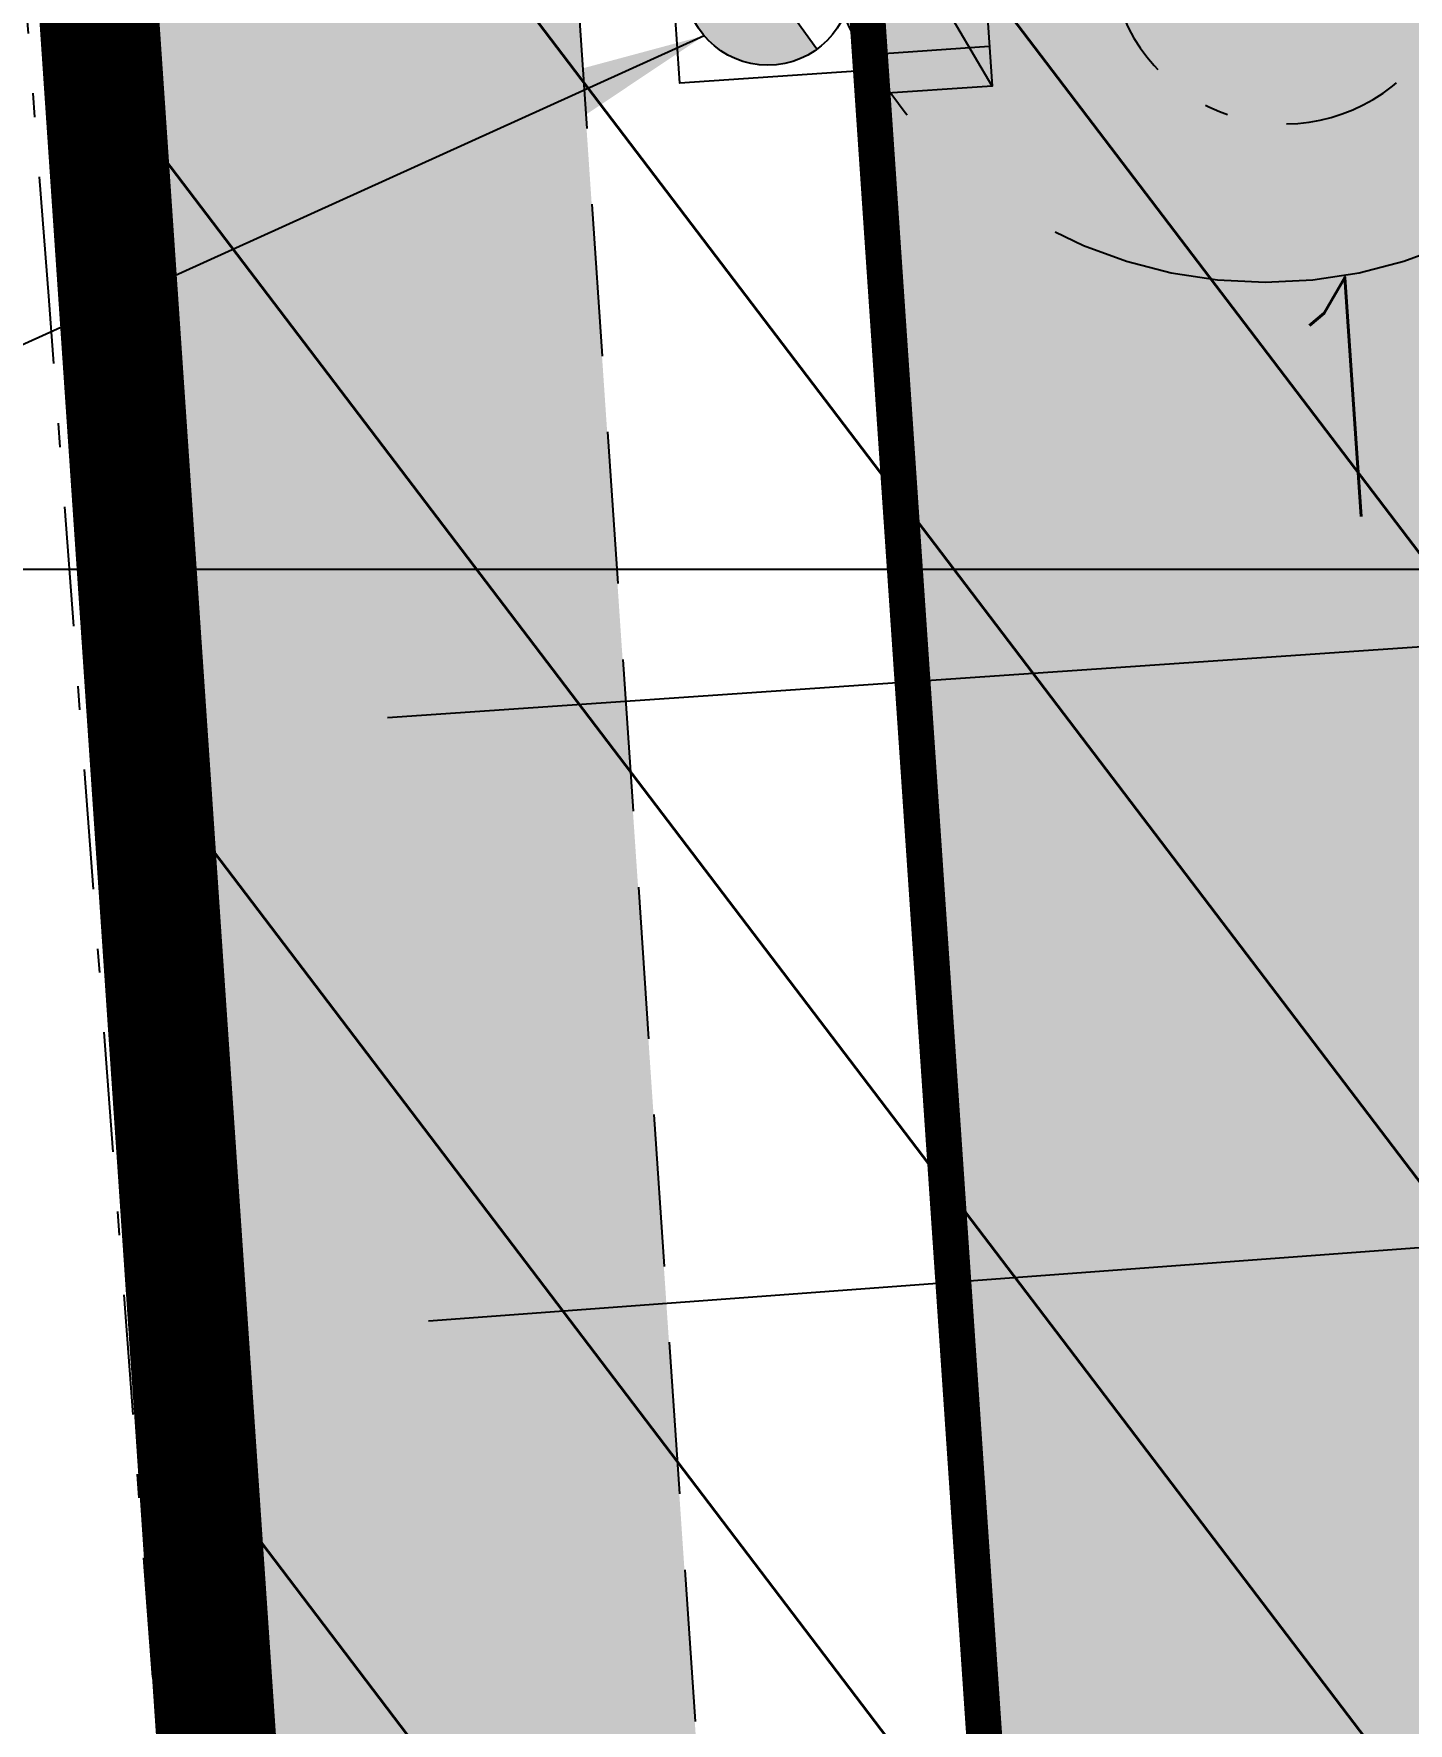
# Model space of a CAD drawing. Extents: x 352140 to 354978, y 6304672 to 6307963.
# Drawn here: x 352308.37 to 352314.11, y 6305395.18 to 6305402.24 of the extents above; entities that cross this region are included whole.
import ezdxf
from ezdxf import colors
from ezdxf.entities.mleader import LeaderData, LeaderLine
from ezdxf.math import Vec2, Vec3

# ---------------------------------------------------------------- set-up
doc = ezdxf.new("R2010")
doc.units = 0
for name, pattern in [('CENTER', [50.800000000000004, 31.75, -6.35, 6.35, -6.35]), ('CONTINUOS', [0]), ('DASHDOT', [1, 0.5, -0.25, 0, -0.25]), ('DASHED', [19.049999999999997, 12.7, -6.35]), ('HIDDEN', [9.524999999999999, 6.35, -3.175]), ('JPG_DASHDOT', [1, 0.5, -0.25, 0, -0.25])]:
    doc.linetypes.add(name, pattern=pattern)
doc.layers.get('0').update_dxf_attribs({"linetype": 'CONTINUOUS'})
for name, color, linetype in [('00-S2_ALL AREA APORTANTES', 150, 'CONTINUOUS'), ('00_All ext_Txt', 4, 'CONTINUOUS'), ('00_S2_All ext_Sumidero', 3, 'CONTINUOUS'), ('01_Dem Ext_Transl_niv.anillo', 130, 'CONTINUOUS'), ('01_Dem Ext_Vereda HC', 1, 'CONTINUOUS'), ('02_Geo ext_Acotamiento', 7, 'CONTINUOUS'), ('02_Geo ext_Eje', 4, 'CONTINUOUS'), ('03_Pav ext_HCV', 34, 'CONTINUOUS'), ('03_Pav ext_Vereda HC', 42, 'CONTINUOUS'), ('03_Pav proy_Solera Tipo A', 1, 'CONTINUOUS'), ('03_S2_Pav ext_Borde vereda', 7, 'CONTINUOUS'), ('05_All ext_Txt', 4, 'CONTINUOUS'), ('1-coordenadas', 8, 'CONTINUOUS'), ('2-ACHURADO PAVIMENTO HORMIGON 3', 8, 'CONTINUOUS'), ('TOP-URB-SOLERAS', 2, 'JPG_DASHDOT')]:
    doc.layers.add(name, color=color, linetype=linetype)
doc.layers.add('0_ASD_LINEA OFICIAL', color=253, linetype='DASHDOT', lineweight=20)
doc.styles.add('ROMANS', font='romans.shx', dxfattribs={"width": 0.75})
doc.dimstyles.new('acio', dxfattribs={"dimscale": 0, "dimtxt": 2, "dimasz": 2, "dimexe": 1, "dimexo": 1, "dimtad": 1, "dimrnd": 0.05, "dimzin": 1, "dimtxsty": 'ROMANS', "dimcen": 2.5, "dimclrt": 2, "dimaunit": 2, "dimazin": 0, "dimtfac": 1, "dimtmove": 0, "dimatfit": 3, "dimfxl": 1, "dimfxlon": 1, "dimarcsym": 0})
doc.dimstyles.new('Principal', dxfattribs={"dimscale": 0, "dimtxt": 2, "dimasz": 2, "dimexe": 1, "dimexo": 1, "dimtad": 1, "dimrnd": 0.05, "dimzin": 1, "dimtxsty": 'ROMANS', "dimcen": 2.5, "dimclrt": 2, "dimaunit": 2, "dimadec": 0, "dimazin": 0, "dimtfac": 1, "dimtmove": 0, "dimatfit": 3, "dimfxl": 1, "dimfxlon": 1, "dimarcsym": 0})

# ---------------------------------------------------------------- blocks, each defined once
blk = doc.blocks.new('COORDENADAS')
at = {"layer": '1-coordenadas'}
blk.add_line((20, -800.625), (1420, -800.625), dxfattribs=at)
blk = doc.blocks.new('SUMIDEROS2-flat-36')
h = blk.add_hatch(color=256)
h.dxf.hatch_style = 1
h.paths.add_polyline_path([(-2384012.433764914, 5850958.890662028), (-2384013.236991516, 5850959.486335617), (-2384012.135928119, 5850959.292275329)])
h = blk.add_hatch(color=256)
h.dxf.hatch_style = 1
h.paths.add_polyline_path([(-2384013.425125614, 5850958.89225714, 1), (-2384012.727470282, 5850958.835011723)])
at = {"ltscale": 0.5}
blk.add_line((-2384012.135928119, 5850959.292275329), (-2384013.236991516, 5850959.486335617), dxfattribs=at)
for points in [[(-2384012.939154722, 5850959.887948919), (-2384012.135928119, 5850959.292275329), (-2384012.433764914, 5850958.890662028), (-2384013.236991516, 5850959.486335617)], [(-2384013.236991516, 5850959.486335617), (-2384012.939154722, 5850959.887948919), (-2384012.135928119, 5850959.292275329), (-2384012.433764914, 5850958.890662028)]]:
    blk.add_lwpolyline(points, close=True)
for points in [[(-2384013.103120416, 5850959.387056686), (-2384012.805283621, 5850959.788669988)], [(-2384012.969249316, 5850959.287777754), (-2384012.671412521, 5850959.689391055)], [(-2384012.835378215, 5850959.188498823), (-2384012.53754142, 5850959.590112124)], [(-2384012.701507115, 5850959.089219891), (-2384012.40367032, 5850959.490833192)], [(-2384012.701507115, 5850959.089219891), (-2384012.40367032, 5850959.490833192)], [(-2384012.514087574, 5850958.950229387), (-2384012.990626445, 5850958.307648106), (-2384013.633207727, 5850958.784186976), (-2384013.156668856, 5850959.426768258)], [(-2384012.567636014, 5850958.98994096), (-2384012.269799219, 5850959.391554261)], [(-2384012.727470282, 5850958.835011723), (-2384013.425125613, 5850958.89225714)]]:
    blk.add_lwpolyline(points)
blk.add_circle((-2384013.076297948, 5850958.863634431), 0.35, dxfattribs=at)
blk = doc.blocks.new('_Dot')
at = {"color": 0, "linetype": 'ByBlock', "lineweight": -2}
blk.add_line((-0.5, 0), (-1, 0), dxfattribs=at)
at = {"color": 0, "linetype": 'ByBlock', "const_width": 0.5}
blk.add_lwpolyline([(-0.25, 0, 1), (0.25, 0, 1)], format="xyb", close=True, dxfattribs=at)
blk = doc.blocks.new('*D1156')
at = {"layer": '02_Geo ext_Acotamiento', "color": 0, "lineweight": -2, "transparency": 16777216}
for p, q in [((352332.7407776559, 6305398.541327205), (352332.7776544097, 6305398.042688955)), ((352310.0198317148, 6305396.86100138), (352331.7435011546, 6305398.467573698)), ((352309.0225552134, 6305396.787247872), (352309.0594319673, 6305396.288609621))]:
    blk.add_line(p, q, dxfattribs=at)
at = {"layer": '02_Geo ext_Acotamiento', "color": 0, "transparency": 16777216}
for points in [[(352331.7312089033, 6305398.633786448), (352331.7557934059, 6305398.301360947), (352332.7407776559, 6305398.541327205)], [(352310.0075394635, 6305397.02721413), (352310.0321239661, 6305396.694788629), (352309.0225552134, 6305396.787247872)]]:
    blk.add_solid(points, dxfattribs=at)
at = {"layer": '02_Geo ext_Acotamiento', "color": 2, "transparency": 16777216, "insert": (352320.8147175661, 6305398.569553411), "char_height": 1, "attachment_point": 5, "rotation": 4.229605185980144, "style": 'ROMANS'}
blk.add_mtext('23,80', dxfattribs=at)
blk = doc.blocks.new('*D1157')
at = {"layer": '02_Geo ext_Acotamiento', "color": 0, "lineweight": -2, "transparency": 16777216}
for p, q in [((352321.2382436231, 6305400.16221668), (352321.2039578655, 6305400.661039782)), ((352320.2405974196, 6305400.093645165), (352309.848595243, 6305399.379368569)), ((352308.8509490395, 6305399.310797054), (352308.8166632819, 6305399.809620156))]:
    blk.add_line(p, q, dxfattribs=at)
at = {"layer": '02_Geo ext_Acotamiento', "color": 0, "transparency": 16777216}
for points in [[(352320.2291688338, 6305400.259919532), (352320.2520260055, 6305399.927370797), (352321.2382436231, 6305400.16221668)], [(352309.8371666571, 6305399.545642936), (352309.8600238289, 6305399.213094201), (352308.8509490395, 6305399.310797054)]]:
    blk.add_solid(points, dxfattribs=at)
at = {"layer": '02_Geo ext_Acotamiento', "color": 2, "transparency": 16777216, "insert": (352314.9823513548, 6305400.642108331), "char_height": 1, "attachment_point": 5, "rotation": 3.9319438915175007, "style": 'ROMANS'}
blk.add_mtext('12,40', dxfattribs=at)
blk = doc.blocks.new('*D1320')
at = {"layer": '02_Geo ext_Acotamiento', "color": 0, "lineweight": -2, "transparency": 16777216}
for p, q in [((352312.4343082822, 6305482.120102823), (352311.4366124546, 6305482.052257149)), ((352319.4275699587, 6305371.911927725), (352312.0033060431, 6305481.088484159)), ((352319.9942635472, 6305370.948154734), (352318.9965677196, 6305370.88030906))]:
    blk.add_line(p, q, dxfattribs=at)
at = {"layer": '02_Geo ext_Acotamiento', "color": 0, "transparency": 16777216}
for points in [[(352312.169588681, 6305481.099791771), (352311.8370234051, 6305481.077176546), (352311.9354603684, 6305482.086179986)], [(352319.5938525966, 6305371.923235337), (352319.2612873208, 6305371.900620112), (352319.4954156334, 6305370.914231897)]]:
    blk.add_solid(points, dxfattribs=at)
at = {"layer": '02_Geo ext_Acotamiento', "color": 2, "transparency": 16777216, "insert": (352316.621084511, 6305426.561792045), "char_height": 1, "attachment_point": 5, "rotation": 273.89025921987263, "style": 'ROMANS'}
blk.add_mtext('111,45', dxfattribs=at)
blk = doc.blocks.new('A$C27410629')
at = {"layer": '0_ASD_LINEA OFICIAL', "ltscale": 8}
blk.add_lwpolyline([(108.2221276874889, 588.5412650801409, 0.5, 0.5, 0), (96.30552842778798, 763.7804398066692, 0.5, 0.5, 0), (94.84543201400629, 764.6166392889618, 0.5, 0.5, 0), (94.15927234333867, 774.7069386919011, 0.5, 0.5, 0), (93.50078330014185, 793.2351651731606, 0.5, 0.5, 0), (96.40828448285811, 798.3809679025271, 0.5, 0.5, -0.003728265322063399), (94.92213404930953, 821.7128187970329, 0.5, 0.5, 0), (91.97411899043072, 874.2595570397662, 0.5, 0.5, 0), (89.87965435057777, 904.4822556949803, 0.5, 0.5, -0.01840193141813321)], format="xyseb", dxfattribs=at)

msp = doc.modelspace()

# ---------------------------------------------------------------- hatches: boundary and pattern name
at = {"layer": '00-S2_ALL AREA APORTANTES', "linetype": 'DASHED', "lineweight": 40, "ltscale": 0.25}
h = msp.add_hatch(dxfattribs=at)
h.set_pattern_fill('ANSI31', color=40, scale=0.5, angle=82.24516604670926)
h.set_pattern_definition([(127.2451660467093, (0, 0), (-1.263734244477452, -0.9607975902004564), [])])
h.paths.add_polyline_path([(352321.0652155067, 6305403.175793202), (352308.6509506693, 6305402.251866781), (352311.2368712876, 6305364.224692653), (352322.4094133183, 6305364.984446893), (352323.6446842633, 6305365.243496723)])
at = {"layer": '01_Dem Ext_Vereda HC'}
h = msp.add_hatch(dxfattribs=at)
h.set_pattern_fill('ANSI37', color=256, scale=0.1, style=0)
h.set_pattern_definition([(45, (-2097.356183636992, 416.1615817788988), (-0.2245064030267289, 0.2245064030267289), []), (135, (-2097.356183636992, 416.1615817788988), (-0.2245064030267289, -0.2245064030267288), [])])
edge = h.paths.add_edge_path()
edge.add_line((352324.6266672374, 6305354.217633853), (352323.7537669337, 6305365.376902693))
edge.add_line((352323.7537669337, 6305365.376902693), (352321.9593746307, 6305388.288286769))
edge.add_line((352321.9593746307, 6305388.288286769), (352321.0200408547, 6305399.735646904))
edge.add_line((352321.0200408547, 6305399.735646904), (352319.7262012243, 6305417.010371418))
edge.add_line((352319.7262012243, 6305417.010371418), (352318.8092220062, 6305429.361490522))
edge.add_line((352318.8092220062, 6305429.361490522), (352318.5785960642, 6305432.409537219))
edge.add_line((352318.5785960642, 6305432.409537219), (352318.5435880136, 6305432.787140763))
edge.add_line((352318.5435880136, 6305432.787140763), (352317.6023191487, 6305444.364548027))
edge.add_line((352317.6023191487, 6305444.364548027), (352316.9477372395, 6305453.40108229))
edge.add_line((352316.9477372395, 6305453.40108229), (352316.3764754368, 6305460.379033849))
edge.add_line((352316.3764754368, 6305460.379033849), (352316.1927936507, 6305463.171302819))
edge.add_line((352316.1927936507, 6305463.171302819), (352315.8276912471, 6305467.827687815))
edge.add_line((352315.8276912471, 6305467.827687815), (352315.1326527215, 6305476.709845068))
edge.add_line((352315.1326527215, 6305476.709845068), (352314.3995475582, 6305486.469717496))
edge.add_line((352314.3995475582, 6305486.469717496), (352313.7052213575, 6305495.144837329))
edge.add_line((352313.7052213575, 6305495.144837329), (352312.7520130329, 6305507.985593495))
edge.add_line((352312.7520130329, 6305507.985593495), (352311.9228655641, 6305518.751117889))
edge.add_line((352311.9228655641, 6305518.751117889), (352311.3465869891, 6305530.828792168))
edge.add_line((352311.3465869891, 6305530.828792168), (352311.4195467787, 6305536.178308116))
edge.add_line((352311.4195467787, 6305536.178308116), (352311.048468859, 6305538.191454701))
edge.add_line((352311.048468859, 6305538.191454701), (352311.427776185, 6305540.600735082))
edge.add_line((352311.427776185, 6305540.600735082), (352312.8705591141, 6305541.960995138))
edge.add_line((352312.8705591141, 6305541.960995138), (352312.31949269, 6305548.006508416))
edge.add_line((352312.31949269, 6305548.006508416), (352310.4906650469, 6305552.125069628))
edge.add_line((352310.4906650469, 6305552.125069628), (352309.8570706255, 6305554.800468497))
edge.add_line((352309.8570706255, 6305554.800468497), (352308.8419464871, 6305562.042501912))
edge.add_line((352308.8419464871, 6305562.042501912), (352307.8405396196, 6305562.780497363))
edge.add_line((352307.8405396196, 6305562.780497363), (352306.9353777597, 6305569.137672993))
edge.add_line((352306.9353777597, 6305569.137672993), (352305.3234242427, 6305578.158408377))
edge.add_line((352305.3234242427, 6305578.158408377), (352304.3546765021, 6305583.786501821))
edge.add_line((352304.3546765021, 6305583.786501821), (352303.2696380663, 6305583.729725129))
edge.add_line((352303.2696380663, 6305583.729725129), (352303.3009971211, 6305583.500198203))
edge.add_line((352303.3009971211, 6305583.500198203), (352304.5512827569, 6305576.329439399))
edge.add_line((352304.5512827569, 6305576.329439399), (352306.0125797477, 6305568.087194613))
edge.add_line((352306.0125797477, 6305568.087194613), (352306.8646864785, 6305561.915884937))
edge.add_line((352306.8646864785, 6305561.915884937), (352307.715091197, 6305555.322549073))
edge.add_line((352307.715091197, 6305555.322549073), (352308.8328763297, 6305550.640208163))
edge.add_line((352308.8328763297, 6305550.640208163), (352310.8845499516, 6305546.636122581))
edge.add_line((352310.8845499516, 6305546.636122581), (352311.4118078087, 6305543.877401835))
edge.add_line((352311.4118078087, 6305543.877401835), (352310.0298559864, 6305538.727697945))
edge.add_line((352310.0298559864, 6305538.727697945), (352309.4795361236, 6305534.303879227))
edge.add_line((352309.4795361236, 6305534.303879227), (352309.4116323916, 6305528.202188144))
edge.add_line((352309.4116323916, 6305528.202188144), (352309.9602134333, 6305517.592138763))
edge.add_line((352309.9602134333, 6305517.592138763), (352310.7317896371, 6305507.798651174))
edge.add_line((352310.7317896371, 6305507.798651174), (352311.5892006893, 6305496.734640315))
edge.add_line((352311.5892006893, 6305496.734640315), (352312.4097474329, 6305486.120271561))
edge.add_line((352312.4097474329, 6305486.120271561), (352313.1743920251, 6305476.77195018))
edge.add_line((352313.1743920251, 6305476.77195018), (352313.9709888658, 6305466.097954232))
edge.add_line((352313.9709888658, 6305466.097954232), (352314.6863197582, 6305456.478381753))
edge.add_line((352314.6863197582, 6305456.478381753), (352315.5798657753, 6305445.044750461))
edge.add_line((352315.5798657753, 6305445.044750461), (352316.3973005981, 6305434.297414357))
edge.add_line((352316.3973005981, 6305434.297414357), (352317.1973757394, 6305423.905398732))
edge.add_line((352317.1973757394, 6305423.905398732), (352317.9587768157, 6305413.912047522))
edge.add_line((352317.9587768157, 6305413.912047522), (352318.733574962, 6305404.132510526))
edge.add_line((352318.733574962, 6305404.132510526), (352319.3187164374, 6305396.328234362))
edge.add_line((352319.3187164374, 6305396.328234362), (352320.064715064, 6305387.254243672))
edge.add_line((352320.064715064, 6305387.254243672), (352320.856391366, 6305376.522318559))
edge.add_line((352320.856391366, 6305376.522318559), (352321.696, 6305366.337))
edge.add_line((352321.696, 6305366.337), (352322.335, 6305357.95))
edge.add_line((352322.335, 6305357.95), (352322.753, 6305354.269))
edge.add_line((352322.753, 6305354.269), (352323.012, 6305353.793))
edge.add_arc((352326.6047092786, 6305355.063878855), 3.810865128181641, 199.4806371982039, 277.2872156517105)
edge.add_line((352327.0880919304, 6305351.283794962), (352327.1510651556, 6305351.78185584))
edge.add_line((352327.1510651556, 6305351.78185584), (352335.9051114499, 6305354.568673877))
edge.add_line((352335.9051114499, 6305354.568673877), (352346.0273239819, 6305357.940035836))
edge.add_line((352346.0273239819, 6305357.940035836), (352352.723032463, 6305360.445179773))
edge.add_line((352352.723032463, 6305360.445179773), (352352.4089974248, 6305361.283328012))
edge.add_line((352352.4089974248, 6305361.283328012), (352346.3781137528, 6305359.047828827))
edge.add_line((352346.3781137528, 6305359.047828827), (352335.6529403849, 6305355.469693946))
edge.add_line((352335.6529403849, 6305355.469693946), (352326.8674186321, 6305352.672855814))
edge.add_line((352326.8674186321, 6305352.672855814), (352325.6496073931, 6305353.072245081))
edge.add_line((352325.6496073931, 6305353.072245081), (352324.6266672374, 6305354.217633853))
at = {"layer": '03_Pav ext_HCV'}
h = msp.add_hatch(dxfattribs=at)
h.set_pattern_fill('SWAMP', color=256, scale=0.025, angle=-5.87842838446813e-10, style=0)
h.set_pattern_definition([(359.9999999994121, (0, 0), (0.3175000000056422, 0.5499261309017425), [0.079375, -0.555625]), (90, (0.0396875, -4.071855352894005e-13), (-0.3174999999943578, 0.5499261309082575), [0.0396875, -1.06016476181]), (90, (0.049609375, -5.089819191117507e-13), (-0.3174999999943578, 0.5499261309082575), [0.03175, -1.06810226181]), (90, (0.029765625, -3.053891514670504e-13), (-0.3174999999943578, 0.5499261309082575), [0.03175, -1.06810226181]), (59.99999999941215, (0.05953125000000001, -6.107783029341008e-13), (-0.3174999995629745, 0.5499261311573168), [0.0254, -0.6096]), (119.9999999994121, (0.01984375, -2.035927676447003e-13), (-0.6349999995686166, 2.555744082988348e-10), [0.0254, -0.6095999999999999])])
edge = h.paths.add_edge_path()
edge.add_arc((352326.0592387207, 6305362.90006025), 3.50000000013269, 23.889203901220583, 183.8902335362685, ccw=False)
edge.add_line((352329.2593946967, 6305364.317452832), (352333.6704725312, 6305354.358707317))
edge.add_arc((352332.7561495284, 6305353.953721577), 1.000000001517164, -71.87459769462669, 23.890233491120796, ccw=False)
edge.add_line((352333.0672473428, 6305353.003343677), (352336.1509418457, 6305354.025921132))
edge.add_line((352336.1509418457, 6305354.025921132), (352335.7647663562, 6305356.816370858))
edge.add_line((352335.7647663562, 6305356.816370858), (352332.7412689023, 6305382.281646995))
edge.add_line((352332.7412689023, 6305382.281646995), (352327.1286562939, 6305379.117373856))
edge.add_arc((352405.4482647809, 6305410.591084777), 84.40708236122836, 201.8933429356696, 204.5552208462221)
edge.add_line((352328.6748599435, 6305375.514028709), (352330.5138805148, 6305371.362132382))
edge.add_arc((352329.9652867144, 6305371.119140937), 0.5999999999560303, -115.41918736225489, 23.890233609298377, ccw=False)
edge.add_arc((352326.0592277689, 6305362.900104536), 8.499992079862077, 64.58081265860349, 115.8293008094531)
edge.add_arc((352322.0944389206, 6305371.090971721), 0.6000000005816742, 183.8902685669284, 295.8293007216514, ccw=False)
edge.add_line((352321.4958214301, 6305371.050264219), (352316.015530366, 6305451.639785059))
edge.add_line((352316.015530366, 6305451.639785059), (352308.5387707819, 6305451.043311593))
edge.add_line((352308.5387707819, 6305451.043311593), (352315.5989562733, 6305347.217211598))
edge.add_arc((352311.6109816654, 6305346.907266662), 4.000000917076957, 1.9345748563251277, 4.444087871958118, ccw=False)
edge.add_line((352315.6087026885, 6305347.042299836), (352328.048, 6305351.365))
edge.add_line((352328.048, 6305351.365), (352324.6600732589, 6305350.251329485))
edge.add_arc((352324.3489754496, 6305351.201707389), 1.000000003544271, 183.8902338814723, 288.1254019568806, ccw=False)
edge.add_line((352323.3512795884, 6305351.133862155), (352323.1768671196, 6305353.698679216))
edge.add_line((352323.1768671196, 6305353.698679216), (352322.8726089847, 6305358.172937624))
edge.add_line((352322.8726089847, 6305358.172937624), (352322.5673032175, 6305362.662601954))
edge = h.paths.add_edge_path()
edge.add_line((352325.9845426009, 6305452.43508297), (352319.5046842485, 6305451.918139296))
edge.add_line((352319.5046842485, 6305451.918139296), (352323.1099475815, 6305398.901053012))
edge.add_line((352323.1099475815, 6305398.901053012), (352323.5014461055, 6305393.143883808))
edge.add_arc((352362.839466288, 6305395.834321424), 39.42991613539692, 183.9125263932552, 205.0852381279633)
edge.add_line((352327.1286562939, 6305379.117373856), (352332.7412689024, 6305382.281646995))
edge.add_arc((352365.8275017727, 6305396.332666855), 35.94620932256512, 184.3840701906331, 203.0098996996662, ccw=False)
edge.add_line((352329.9864694878, 6305393.584873302), (352329.5949706585, 6305399.342046993))
edge.add_line((352329.5949706585, 6305399.342046993), (352325.9845426009, 6305452.43508297))
edge = h.paths.add_edge_path()
edge.add_arc((352321.9470797494, 6305375.649843117), 12.668675626832, 17.76544555861055, 31.5660033699665)
edge.add_line((352332.7412689022, 6305382.281646995), (352335.7647663562, 6305356.816370858))
edge.add_line((352335.7647663562, 6305356.816370858), (352336.1509417816, 6305354.02592175))
edge.add_line((352336.1509417816, 6305354.02592175), (352344.2383510574, 6305356.817018219))
edge.add_arc((352347.3003007893, 6305359.390821607), 4.000000004825425, 203.891060069333, 220.0496243619341, ccw=False)
edge.add_line((352343.6430321495, 6305357.770825886), (352334.011631602, 6305379.515322484))
at = {"layer": '03_Pav ext_Vereda HC'}
h = msp.add_hatch(dxfattribs=at)
h.set_pattern_fill('DOTS', color=256, scale=0.2)
h.set_pattern_definition([(0, (0, 0), (0.15875, 0.3175), [0, -0.3175])])
h.paths.add_polyline_path([(352312.1205479792, 6305351.229812921), (352314.1021597671, 6305351.473411403), (352307.3442258227, 6305450.948014377), (352307.0711116506, 6305454.938934699), (352305.0749893659, 6305454.803194563)])
at = {"layer": '2-ACHURADO PAVIMENTO HORMIGON 3'}
h = msp.add_hatch(dxfattribs=at)
h.set_pattern_fill('ANSI31', color=256, scale=0.2)
h.set_pattern_definition([(45, (0, 0), (-0.4490128060534577, 0.4490128060534577), [])])
edge = h.paths.add_edge_path()
edge.add_line((352341.0348473429, 6305348.179309698), (352347.0716448119, 6305350.196699426))
edge.add_line((352347.0716448119, 6305350.196699426), (352352.0018807434, 6305351.935626297))
edge.add_line((352352.0018807434, 6305351.935626297), (352360.5126634788, 6305355.191885228))
edge.add_line((352360.5126634788, 6305355.191885228), (352362.0476627334, 6305355.793055064))
edge.add_arc((352331.3532462552, 6305347.075359683), 31.90839099206973, 15.85537745120892, 28.55959861651169)
edge.add_line((352359.3790338213, 6305362.32988842), (352358.5918719186, 6305362.021248654))
edge.add_line((352358.5918719186, 6305362.021248654), (352346.5305885138, 6305357.502212625))
edge.add_line((352346.5305885138, 6305357.502212625), (352337.5139999997, 6305354.407000001))
edge.add_line((352337.5139999997, 6305354.407000001), (352329.5635772923, 6305351.85204692))
edge.add_line((352329.5635772923, 6305351.85204692), (352329.4771615827, 6305351.821504077))
edge.add_line((352329.4771615827, 6305351.821504077), (352329.9523450693, 6305350.430403907))
edge.add_line((352329.9523450693, 6305350.430403907), (352327.1134039041, 6305349.460654931))
edge.add_line((352327.1134039041, 6305349.460654931), (352326.6484762697, 6305350.821731089))
edge.add_line((352326.6484762697, 6305350.821731089), (352312.7508887121, 6305345.9073937))
edge.add_arc((211152.5794278269, 6660793.690470711), 382451.7230987831, 291.65873842918313, 291.65967784238387, ccw=False)
edge.add_line((352306.9229999997, 6305343.593000001), (352300.0479282673, 6305340.901019136))
edge.add_arc((352331.3532462544, 6305347.075359684), 31.90839098846519, 191.157233502384, 191.9125623439328)
edge.add_arc((352331.3532463114, 6305347.0753597), 31.90839104754458, 191.9125623506066, 203.8174404823586)
edge.add_line((352302.1622763111, 6305334.189992431), (352309.3949999997, 6305337.044000001))
edge.add_line((352309.3949999997, 6305337.044000001), (352316.5780000027, 6305339.886000002))
edge.add_arc((352317.5364766959, 6305337.463502437), 2.605220148732561, 97.7143407686001, 111.58654617610819, ccw=False)
edge.add_line((352317.1867670065, 6305340.045144387), (352327.4085527985, 6305343.677931249))
edge.add_line((352327.4085527985, 6305343.677931249), (352335.4409999997, 6305346.276000001))
edge.add_line((352335.4409999997, 6305346.276000001), (352341.0348473429, 6305348.179309698))
edge = h.paths.add_edge_path()
edge.add_arc((352331.3532462571, 6305347.075359683), 31.90839098976456, 336.6743346874491, 358.2614049948605)
edge.add_line((352363.2469482152, 6305346.107273435), (352363.0887325014, 6305346.044823712))
edge.add_line((352363.0887325014, 6305346.044823712), (352337.0099999997, 6305336.469000001))
edge.add_line((352337.0099999997, 6305336.469000001), (352330.9692227557, 6305334.226451832))
edge.add_line((352330.9692227557, 6305334.226451832), (352314.0539451301, 6305328.004732633))
edge.add_line((352314.0539451301, 6305328.004732633), (352311.6669999997, 6305327.111))
edge.add_line((352311.6669999997, 6305327.111), (352307.733176343, 6305325.6222081))
edge.add_arc((352331.3532462571, 6305347.075359684), 31.90839099141789, 222.2475950990737, 246.4800105776808)
edge.add_line((352318.6195969011, 6305317.817889019), (352334.9091964439, 6305324.257568915))
edge.add_line((352334.9091964439, 6305324.257568915), (352360.6537359535, 6305334.441012881))

# ---------------------------------------------------------------- linework, layer by layer
at = {"layer": '01_Dem Ext_Transl_niv.anillo', "linetype": 'HIDDEN', "ltscale": 0.25}
msp.add_circle((352313.5141599838, 6305403.14443349), 1.947711266577244, dxfattribs=at)
at = {"layer": '02_Geo ext_Eje', "linetype": 'CENTER', "ltscale": 0.1, "const_width": 0.3, "flags": 128}
msp.add_lwpolyline([(352312.1869419859, 6305350.253457952), (352300.2703427261, 6305525.49263268), (352298.8102463124, 6305526.328832162), (352298.1240866417, 6305536.419131564), (352297.4655975985, 6305554.947358046), (352300.3730987812, 6305560.093160775, -0.003728265322063399), (352298.8869483477, 6305583.425011669), (352295.9389332888, 6305635.971749912), (352293.844468649, 6305666.194448568, -0.01840193141813321), (352293.3438672001, 6305681.639249023, 0.01517157700452478), (352293.1864957727, 6305687.704442002), (352288.4883733931, 6305771.091482916, 0.009386625321645614), (352287.0843622422, 6305789.506318077, 0.02414918653338492), (352280.7601415884, 6305831.584019321), (352280.7601415906, 6305831.584019321, 0.008260282951669902), (352277.7160237461, 6305845.558331769, 0.02844360343618716), (352273.9880373229, 6305856.836092235, -0.01256414860962356), (352265.8165059218, 6305879.815987964, -4.818861119802034e-05), (352261.1310284659, 6305893.24079561, -0.0136636635266434), (352251.3178816694, 6305918.857004657, -0.05826520656828901), (352243.4886382368, 6305954.379237848), (352243.4886382332, 6305954.379237848, -0.003961724196727663), (352243.2745247937, 6305956.814568781, -0.2741006311764708), (352278.3845610315, 6306028.408419116), (352278.3845610315, 6306028.408419116, -0.1176347053763299), (352314.8968764081, 6306041.290246989, -0.1054479127376658), (352349.7582408146, 6306037.778979043, -0.04227284655680764), (352362.977866212, 6306032.296059269), (352388.0651661378, 6306018.452597812, 0.01893733475849715), (352399.773478026, 6306012.530964789, -0.01147472138864261), (352417.83681951, 6306003.156911181, 0.04962077657042385), (352428.0326397765, 6305998.852976762), (352428.0326397765, 6305998.852976763), (352428.0326397765, 6305998.852976762, 0.08893158875618948), (352448.6948046738, 6305995.817405001, 0.01937286437110759), (352457.0790293366, 6305996.38837774, 0.02338769991160948), (352489.9839406122, 6306002.290656727, 0.02981475030709136), (352533.7923687883, 6306015.108074996, 0.005373472105566591), (352539.5197752549, 6306017.216090346, -0.02038905157982782), (352573.143745884, 6306028.108107445, -0.01033811889572692), (352585.980900702, 6306031.484444926, -0.01173618040004156), (352605.8476096128, 6306035.893831218), (352704.8572295532, 6306049.87296456)], format="xyb", dxfattribs=at)
at = {"layer": '03_Pav proy_Solera Tipo A', "linetype": 'CONTINUOS', "ltscale": 0.1}
msp.add_lwpolyline([(352315.4040177041, 6305350.086629437, 0.15, 0.15, 0), (352308.538770782, 6305451.043311592, 0, 0, 0)], format="xyseb", dxfattribs=at)
at = {"layer": '03_S2_Pav ext_Borde vereda', "linetype": 'DASHED', "ltscale": 0.05}
for points in [[(352315.3041262238, 6305351.555333861), (352314.1069123615, 6305351.473995419), (352307.3442258227, 6305450.948014377), (352307.0711116506, 6305454.938934699)], [(352305.2816582877, 6305451.798889677), (352312.1188964004, 6305351.229700612)]]:
    msp.add_lwpolyline(points, dxfattribs=at)
at = {"layer": 'TOP-URB-SOLERAS'}
msp.add_lwpolyline([(352311.313, 6305364.633), (352310.3891022031, 6305376.020476371), (352309.3647911017, 6305388.792352967), (352308.4347500027, 6305401.139679016), (352307.3712617985, 6305414.845295485), (352306.3020437426, 6305428.504997157), (352305.4168148871, 6305440.021506824), (352304.5225877359, 6305451.601167344), (352303.573423131, 6305464.066811995), (352302.7227094751, 6305475.11171409), (352301.8384186814, 6305486.813232187), (352299.9717740366, 6305510.65388081), (352298.8503198439, 6305525.558568982)], dxfattribs=at)
at = {"layer": 'TOP-URB-SOLERAS', "flags": 128}
msp.add_lwpolyline([(352312.8674581951, 6305402.534463258, 1.005513608972896), (352314.319450923, 6305402.648419906)], format="xyb", dxfattribs=at)

# ---------------------------------------------------------------- block references
at = {"color": 252, "linetype": 'DASHED'}
msp.add_blockref('COORDENADAS', (352180, 6306200.625), dxfattribs=at)
at = {"layer": '00_S2_All ext_Sumidero', "ltscale": 0.5, "rotation": 310.4508991967232}
msp.add_blockref('SUMIDEROS2-flat-36', (-2553308.810786807, 695178.8454248637), dxfattribs=at)
at = {"layer": '03_S2_Pav ext_Borde vereda', "linetype": 'Continuous'}
msp.add_blockref('A$C27410629', (352203.9623478023, 6304761.713605438), dxfattribs=at)

# ---------------------------------------------------------------- dimensions: what is measured, and where the dimension line sits
at = {"layer": '02_Geo ext_Acotamiento'}
for p1, p2, distance, picture, middle in [((352321.4958214301, 6305371.050264219), (352313.9358661651, 6305482.222212307), 2.0050257215082006, '*D1320', (352316.621084511, 6305426.561792045)), ((352321.2382436235, 6305400.162216672), (352308.85094904, 6305399.310797046), -8.394105024233243e-09, '*D1157', (352314.9823513548, 6305400.642108331)), ((352309.0225552134, 6305396.787247874), (352332.7407776558, 6305398.541327207), -2.7949442777750367e-09, '*D1156', (352320.8147175661, 6305398.569553411))]:
    dim = msp.add_aligned_dim(p1=p1, p2=p2, distance=distance, dimstyle='Principal', override={"dimtmove": 1}, dxfattribs=at)
    dim.commit()
    dim.dimension.update_dxf_attribs({"geometry": picture, "text_midpoint": middle})

# ---------------------------------------------------------------- leaders
at = {"layer": '00_All ext_Txt'}
msp.add_leader([(352311.1711780769, 6305402.227487045), (352305.7953834171, 6305399.788919177)], dimstyle='acio', override={"dimscale": 0, "dimgap": 0.625, "dimtad": 0, "dimfxl": 2}, dxfattribs=at)
at = {"layer": '05_All ext_Txt'}
ml = msp.add_multileader_mtext('Standard', dxfattribs=at)
ml.set_content('{\\C256;DESCARGA SUM \\PHDPE DN 300\\PL=3.0m i=1%min}', color=2, style='ROMANS')
ml.set_leader_properties(color=7)
ml.set_arrow_properties(name='DOT')
ml.build(insert=Vec2(0, 0))
ml.multileader.update_dxf_attribs({"text_left_attachment_type": 6, "text_right_attachment_type": 6, "dogleg_length": 1.040329146316736, "arrow_head_size": 0.5})
ctx = ml.context
ctx.base_point, ctx.char_height, ctx.arrow_head_size, ctx.landing_gap_size, ctx.plane_origin, ctx.plane_x_axis, ctx.plane_y_axis = Vec3(352283.1636219432, 6305407.793425184, 1.984363505287861e-07), 1, 0.5, 0.05000000250530529, Vec3(352328.3617598113, 6305401.860607569, 1.210607195266395e-08), Vec3(1, -1.387778780781446e-15, -3.517525297178413e-09), Vec3(1.403991249853975e-15, 1, 4.609055430399856e-09)
ctx.left_attachment, ctx.right_attachment = 6, 6
notes = []
notes.append((ctx, [(1, (1, 1, 0), (352293.982522523, 6305407.793425184, 1.60380594051334e-07), (-1, 1.387778780781445e-15, 3.517525297178411e-09), 1.040329146316736, [(1, [(352312.8691592248, 6305402.535709741, 6.971326976529724e-08)], 0, [])])]))
ctx.mtext.insert, ctx.mtext.text_direction, ctx.mtext.rotation, ctx.mtext.line_spacing_factor, ctx.mtext.line_spacing_style, ctx.mtext.flow_direction, ctx.mtext.extrusion = Vec3(352283.2136219456, 6305408.993425184, 2.037913407715945e-07), Vec3(1, -1.387778780781446e-15, -3.517525297178413e-09), 6.283185307179584, 0.8999999999999998, 2, 5, Vec3(3.517525297178408e-09, -4.609055430399862e-09, 1)
ml = msp.add_multileader_mtext('Standard', dxfattribs=at)
ml.set_content('{\\C256;COLECTOR N°1 \\PHDPE DN 375\\PL=38.2m i=1.5%}', color=2, style='ROMANS')
ml.set_leader_properties(color=7)
ml.set_arrow_properties(name='DOT')
ml.build(insert=Vec2(0, 0))
ml.multileader.update_dxf_attribs({"text_left_attachment_type": 6, "text_right_attachment_type": 6, "dogleg_length": 0.4164050059420628, "arrow_head_size": 0.5})
ctx = ml.context
ctx.base_point, ctx.char_height, ctx.arrow_head_size, ctx.landing_gap_size, ctx.plane_origin, ctx.plane_x_axis, ctx.plane_y_axis = Vec3(352282.7737851986, 6305395.845545258, 9.199021318588045e-08), 1, 0.5, 0.05000000250530529, Vec3(352338.4449052816, 6305388.650429477, -1.369970474883214e-07), Vec3(1, -1.387778780781446e-15, -3.517525297178413e-09), Vec3(1.403991249853975e-15, 1, 4.609055430399856e-09)
ctx.left_attachment, ctx.right_attachment = 6, 6
notes.append((ctx, [(1, (1, 1, 0), (352293.3784000642, 6305395.845545258, 5.468821212925229e-08), (-1, 1.387778780781445e-15, 3.517525297178411e-09), 1.040329146316736, [(1, [(352316.1624350593, 6305389.78279132, -5.339877629467848e-08)], 0, [])])]))
ctx.mtext.insert, ctx.mtext.text_direction, ctx.mtext.rotation, ctx.mtext.width, ctx.mtext.line_spacing_factor, ctx.mtext.line_spacing_style, ctx.mtext.flow_direction, ctx.mtext.extrusion = Vec3(352282.8237852011, 6305397.045545259, 9.734520342868888e-08), Vec3(1, -1.387778780781446e-15, -3.517525297178413e-09), 6.283185307179584, 14.76, 0.8999999999999998, 2, 5, Vec3(3.517525297178408e-09, -4.609055430399862e-09, 1)
for ctx, leaders in notes:
    for number, flags, end, landing, length, lines in leaders:
        leader = LeaderData()
        leader.index, (leader.has_last_leader_line, leader.has_dogleg_vector, leader.attachment_direction) = number, flags
        leader.last_leader_point, leader.dogleg_vector, leader.dogleg_length = Vec3(end), Vec3(landing), length
        for number, points, colour, breaks in lines:
            line = LeaderLine()
            line.index, line.vertices, line.color, line.breaks = number, Vec3.list(points), colors.encode_raw_color(colour), breaks
            leader.lines.append(line)
        ctx.leaders.append(leader)

doc.saveas('drawing.dxf')
